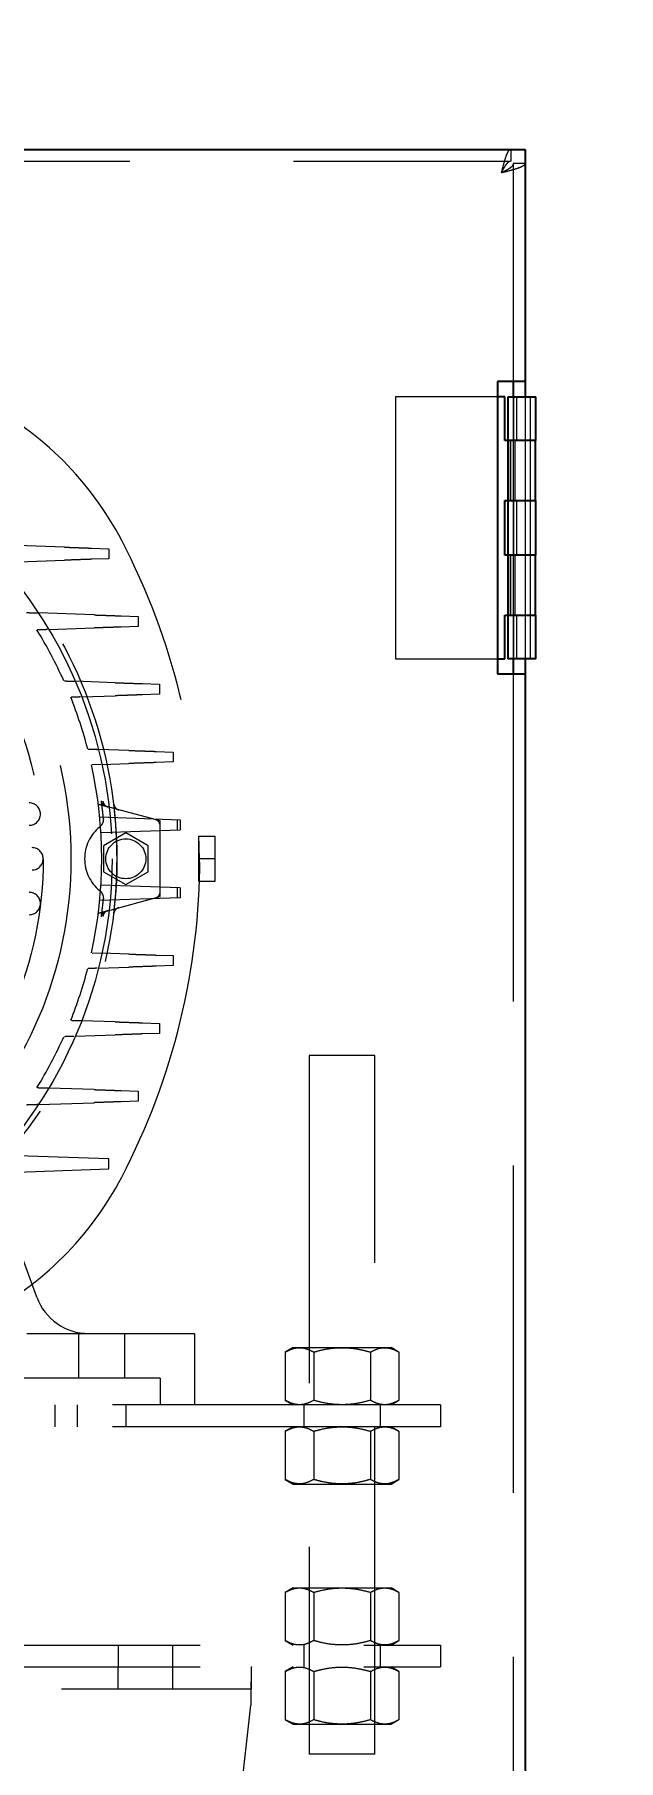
# Model space of a CAD drawing. Header units: millimetres. Extents: x 1293 to 41893, y 1011 to 26911.
# Drawn here: x 16816.8 to 16929.9, y 6596.1 to 6930.7 of the extents above; entities that cross this region are included whole.
import ezdxf

# ---------------------------------------------------------------- set-up
doc = ezdxf.new("R2010")
doc.units = ezdxf.units.MM
doc.header["$LTSCALE"] = 50
doc.linetypes.add('HIDDEN', pattern=[1.905, 1.27, -0.635])
doc.layers.add('CAPA_1', color=7, linetype='Continuous')
doc.styles.add('SLDTEXTSTYLE0', font='TXT', dxfattribs={"width": 0.75})
doc.dimstyles.new('SLDDIMSTYLE0', dxfattribs={"dimtxt": 100, "dimasz": 100, "dimexe": 0, "dimexo": 0.0625, "dimgap": 25, "dimtad": 2, "dimdec": 0, "dimlfac": 1.5, "dimrnd": 1e-09, "dimzin": 12, "dimdsep": 46, "dimtxsty": 'SLDTEXTSTYLE0', "dimsah": 1, "dimcen": 0.09, "dimadec": 0, "dimazin": 3, "dimtfac": 1, "dimtdec": 0, "dimtofl": 0, "dimtmove": 0, "dimatfit": 3, "dimfxl": 1, "dimfrac": 2, "dimtolj": 1, "dimtzin": 12, "dimarcsym": 0})

# ---------------------------------------------------------------- blocks, each defined once
blk = doc.blocks.new('_D_5')
at = {"layer": 'CAPA_1', "transparency": 16777216}
for p, q in [((11574.4, 7831.18), (17588.06, 7831.18)), ((17538.06, 7831.18), (17538.06, 4708.49)), ((16485.16, 4708.49), (17588.06, 4708.49))]:
    blk.add_line(p, q, dxfattribs=at)
for points in [[(17538.06, 7831.18), (17522.68, 7731.18), (17553.45, 7731.18)], [(17538.06, 4708.49), (17553.45, 4808.49), (17522.68, 4808.49)]]:
    blk.add_solid(points, dxfattribs=at)
at = {"layer": 'CAPA_1', "transparency": 16777216, "insert": (17409.15, 6122.06), "char_height": 100, "attachment_point": 1, "rotation": 90, "style": 'SLDTEXTSTYLE0'}
blk.add_mtext('4684', dxfattribs=at)

msp = doc.modelspace()

# ---------------------------------------------------------------- linework, layer by layer
at = {"color": 7, "linetype": 'Continuous', "lineweight": 25}
for p, q in [((16580.7778891, 6908.4014528), (16911.8285557, 6908.4014528)), ((16911.8285557, 6908.4014528), (16911.8285557, 6860.4681195)), ((16911.8285557, 6863.4014528), (16906.4952224, 6863.4014528)), ((16906.4952224, 6863.4014528), (16906.4952224, 6806.7347861)), ((16909.5512224, 6863.4014528), (16909.5512224, 6860.4681195)), ((16907.8918891, 6860.4681195), (16906.4952224, 6860.4681195)), ((16907.8918891, 6852.0014528), (16907.8918891, 6860.4681195)), ((16908.5085557, 6860.4681195), (16913.9218891, 6860.4681195)), ((16908.5085557, 6860.4681195), (16908.5085557, 6852.0014528)), ((16913.9218891, 6852.0014528), (16913.9218891, 6860.4681195)), ((16913.9218891, 6852.0014528), (16907.8918891, 6852.0014528)), ((16908.5585557, 6852.0014528), (16908.5585557, 6840.3597861)), ((16913.8918891, 6840.3597861), (16913.8918891, 6852.0014528)), ((16907.8918891, 6829.7764528), (16907.8918891, 6840.3597861)), ((16907.8918891, 6840.3597861), (16913.9218891, 6840.3597861)), ((16908.5085557, 6840.3597861), (16908.5085557, 6829.7764528)), ((16913.9218891, 6829.7764528), (16913.9218891, 6840.3597861)), ((16913.9218891, 6829.7764528), (16907.8918891, 6829.7764528)), ((16908.5585557, 6829.7764528), (16908.5585557, 6818.1347861)), ((16913.8918891, 6818.1347861), (16913.8918891, 6829.7764528)), ((16907.8918891, 6809.6681195), (16907.8918891, 6818.1347861)), ((16907.8918891, 6818.1347861), (16913.9218891, 6818.1347861)), ((16908.5085557, 6818.1347861), (16908.5085557, 6809.6681195)), ((16913.9218891, 6809.6681195), (16913.9218891, 6818.1347861)), ((16906.4952224, 6809.6681195), (16907.8918891, 6809.6681195)), ((16913.9218891, 6809.6681195), (16908.5085557, 6809.6681195)), ((16909.5512224, 6809.6681195), (16909.5512224, 6806.7347861)), ((16911.8285557, 6809.6681195), (16911.8285557, 6567.1347861)), ((16906.4952224, 6806.7347861), (16911.8285557, 6806.7347861))]:
    msp.add_line(p, q, dxfattribs=at)
at = {"color": 1, "linetype": 'HIDDEN', "lineweight": 18}
for p, q in [((16909.0798179, 6908.4014528), (16909.0798179, 6906.1241195)), ((16581.2439603, 6906.1241195), (16909.0798179, 6906.1241195)), ((16909.5512224, 6905.652715), (16909.5512224, 6863.4014528)), ((16911.8285557, 6905.652715), (16909.5512224, 6905.652715)), ((16906.4952224, 6860.4681195), (16886.7252224, 6860.4681195)), ((16886.7252224, 6860.4681195), (16886.7252224, 6809.6681195)), ((16909.5485557, 6860.4681195), (16909.5485557, 6809.6681195)), ((16909.5512224, 6860.4681195), (16909.5512224, 6809.6681195)), ((16909.5863097, 6860.4681195), (16909.5863097, 6852.0014528)), ((16910.2121974, 6860.4681195), (16910.2121974, 6852.0014528)), ((16911.8285557, 6860.4681195), (16911.8285557, 6809.6681195)), ((16912.8818891, 6852.0014528), (16912.8818891, 6860.4681195)), ((16908.5085557, 6840.3597861), (16908.5085557, 6852.0014528)), ((16909.0955277, 6840.3597861), (16909.0955277, 6852.0014528)), ((16909.5585557, 6852.0014528), (16909.5585557, 6840.3597861)), ((16909.8941632, 6840.3597861), (16909.8941632, 6852.0014528)), ((16912.8918891, 6840.3597861), (16912.8918891, 6852.0014528)), ((16909.5863097, 6840.3597861), (16909.5863097, 6829.7764528)), ((16910.2121974, 6840.3597861), (16910.2121974, 6829.7764528)), ((16912.8818891, 6829.7764528), (16912.8818891, 6840.3597861)), ((16822.6437021, 6831.2997927), (16811.6591819, 6831.6833806)), ((16827.9251318, 6831.1153611), (16831.2150415, 6831.0004749)), ((16831.2150415, 6831.0004749), (16831.2150415, 6829.0690974)), ((16810.0694788, 6828.3306781), (16822.6437021, 6828.7697796)), ((16831.2150415, 6829.0690974), (16827.9251318, 6828.9542112)), ((16908.5085557, 6818.1347861), (16908.5085557, 6829.7764528)), ((16909.0955277, 6818.1347861), (16909.0955277, 6829.7764528)), ((16909.5585557, 6829.7764528), (16909.5585557, 6818.1347861)), ((16909.8941632, 6818.1347861), (16909.8941632, 6829.7764528)), ((16912.8918891, 6818.1347861), (16912.8918891, 6829.7764528)), ((16828.3382831, 6818.1664594), (16817.5594512, 6818.5428645)), ((16833.6197128, 6817.9820278), (16836.9096224, 6817.8671416)), ((16836.9096224, 6817.8671416), (16836.9096224, 6815.935764)), ((16909.5863097, 6818.1347861), (16909.5863097, 6809.6681195)), ((16910.2121974, 6818.1347861), (16910.2121974, 6809.6681195)), ((16912.8818891, 6809.6681195), (16912.8818891, 6818.1347861)), ((16819.5741207, 6815.330395), (16828.3382831, 6815.6364463)), ((16836.9096224, 6815.935764), (16833.6197128, 6815.8208779)), ((16886.7252224, 6809.6681195), (16906.4952224, 6809.6681195)), ((16832.4441632, 6805.033126), (16824.7082662, 6805.3032695)), ((16837.7255929, 6804.8486944), (16841.0155026, 6804.7338083)), ((16841.0155026, 6804.7338083), (16841.0155026, 6802.8024307)), ((16909.5512224, 6806.7347861), (16909.5512224, 6570.0681195)), ((16825.9500563, 6802.2763337), (16832.4441632, 6802.5031129)), ((16841.0155026, 6802.8024307), (16837.7255929, 6802.6875445)), ((16835.110977, 6791.8997927), (16829.1943895, 6792.1064045)), ((16840.3924067, 6791.7153611), (16843.6823164, 6791.6004749)), ((16843.6823164, 6791.6004749), (16843.6823164, 6789.6690974)), ((16829.6410731, 6789.1787664), (16827.9614708, 6789.1201134)), ((16829.8775839, 6789.1870255), (16835.110977, 6789.3697796)), ((16843.6823164, 6789.6690974), (16840.3924067, 6789.5542112)), ((16829.2774792, 6781.4192042), (16829.1690886, 6781.4482474)), ((16841.1618891, 6778.2347861), (16830.742036, 6781.0267774)), ((16829.4393408, 6779.0104341), (16844.9972022, 6778.4671416)), ((16841.1618891, 6763.5681195), (16841.1618891, 6778.2347861)), ((16844.4350389, 6778.4867728), (16844.4350389, 6776.5161329)), ((16844.9972022, 6778.4671416), (16844.9972022, 6776.535764)), ((16829.6748595, 6776.000696), (16844.9972022, 6776.535764)), ((16834.4952224, 6775.9051551), (16830.1618891, 6773.403304)), ((16838.8285557, 6773.403304), (16834.4952224, 6775.9051551)), ((16848.6388134, 6775.2347861), (16848.5514272, 6775.2347861)), ((16851.8285557, 6775.2347861), (16848.6388134, 6775.2347861)), ((16851.8285557, 6766.5681195), (16851.8285557, 6775.2347861)), ((16830.1618891, 6773.403304), (16830.1618891, 6768.3996016)), ((16838.8285557, 6768.3996016), (16838.8285557, 6773.403304)), ((16851.8285557, 6770.9014528), (16848.5783019, 6770.9014528)), ((16830.1618891, 6768.3996016), (16834.4952224, 6765.8977505)), ((16834.4952224, 6765.8977505), (16838.8285557, 6768.3996016)), ((16844.9972022, 6765.2671416), (16829.6748595, 6765.8022096)), ((16844.4350389, 6765.2867728), (16844.4350389, 6763.3161329)), ((16844.9972022, 6765.2671416), (16844.9972022, 6763.335764)), ((16848.5514272, 6766.5681195), (16851.8285557, 6766.5681195)), ((16844.9972022, 6763.335764), (16829.4393408, 6762.7924715)), ((16830.742036, 6760.7761283), (16841.1618891, 6763.5681195)), ((16829.1690886, 6760.3546583), (16829.2773171, 6760.383658)), ((16827.9614708, 6752.6827923), (16829.7622544, 6752.6199075)), ((16835.110977, 6752.433126), (16829.8775839, 6752.6158801)), ((16840.3924067, 6752.2486944), (16843.6823164, 6752.1338083)), ((16843.6823164, 6752.1338083), (16843.6823164, 6750.2024307)), ((16829.1943895, 6749.6965012), (16835.110977, 6749.9031129)), ((16843.6823164, 6750.2024307), (16840.3924067, 6750.0875445)), ((16832.4441632, 6739.2997927), (16825.9500563, 6739.5265719)), ((16837.7255929, 6739.1153611), (16841.0155026, 6739.0004749)), ((16841.0155026, 6739.0004749), (16841.0155026, 6737.0690974)), ((16824.7082662, 6736.4996361), (16832.4441632, 6736.7697796)), ((16841.0155026, 6737.0690974), (16837.7255929, 6736.9542112)), ((16882.7452224, 6732.8014528), (16870.0452224, 6732.8014528)), ((16870.0452224, 6732.8014528), (16870.0452224, 6597.3347861)), ((16882.7452224, 6597.3347861), (16882.7452224, 6732.8014528)), ((16828.3382831, 6726.1664594), (16819.5741207, 6726.4725107)), ((16833.6197128, 6725.9820278), (16836.9096224, 6725.8671416)), ((16836.9096224, 6723.935764), (16833.6197128, 6723.8208779)), ((16836.9096224, 6725.8671416), (16836.9096224, 6723.935764)), ((16817.5594512, 6723.2600412), (16828.3382831, 6723.6364463)), ((16831.2150415, 6712.7338083), (16807.4579166, 6713.5634253)), ((16811.6591819, 6710.119525), (16831.2150415, 6710.8024307)), ((16831.2150415, 6710.8024307), (16831.2150415, 6712.7338083)), ((16817.2740482, 6685.9199046), (16810.216809, 6705.3095098)), ((16815.2974361, 6678.9014528), (16847.8285557, 6678.9014528)), ((16825.3285557, 6678.9014528), (16825.3285557, 6670.2347861)), ((16834.3285557, 6670.2347861), (16834.3285557, 6678.9014528)), ((16847.8285557, 6678.9014528), (16847.8285557, 6665.0681195)), ((16866.9175437, 6676.1763861), (16865.3970224, 6675.2985127)), ((16865.3970224, 6675.2985127), (16865.3970224, 6665.9459929)), ((16866.9175437, 6676.1763861), (16885.8729011, 6676.1763861)), ((16870.8956384, 6675.2982333), (16870.8956384, 6665.9462723)), ((16881.8948064, 6675.2982333), (16881.8948064, 6665.9462723)), ((16887.3934224, 6675.2985127), (16885.8729011, 6676.1763861)), ((16887.3934224, 6675.2985127), (16887.3934224, 6665.9459929)), ((16841.1618891, 6670.2347861), (16803.2813762, 6670.2347861)), ((16841.1618891, 6670.2347861), (16841.1618891, 6665.0681195)), ((16895.4452224, 6665.0681195), (16594.8785557, 6665.0681195)), ((16820.8327224, 6660.8347861), (16820.8327224, 6665.0681195)), ((16825.0660557, 6665.0681195), (16825.0660557, 6660.8347861)), ((16834.5910557, 6660.8347861), (16834.5910557, 6665.0681195)), ((16865.3970224, 6665.9459929), (16866.9175437, 6665.0681195)), ((16868.9868891, 6665.0681195), (16868.9868891, 6660.8347861)), ((16883.8035557, 6660.8347861), (16883.8035557, 6665.0681195)), ((16885.8729011, 6665.0681195), (16887.3934224, 6665.9459929)), ((16895.4452224, 6665.0681195), (16895.4452224, 6660.8347861)), ((16895.4452224, 6660.8347861), (16594.8785557, 6660.8347861)), ((16866.9175437, 6660.8347861), (16865.3970224, 6659.9569127)), ((16887.3934224, 6659.9569127), (16885.8729011, 6660.8347861)), ((16865.3970224, 6659.9569127), (16865.3970224, 6650.6043929)), ((16870.8956384, 6659.9566333), (16870.8956384, 6650.6046723)), ((16881.8948064, 6659.9566333), (16881.8948064, 6650.6046723)), ((16887.3934224, 6659.9569127), (16887.3934224, 6650.6043929)), ((16865.3970224, 6650.6043929), (16866.9175437, 6649.7265195)), ((16885.8729011, 6649.7265195), (16887.3934224, 6650.6043929)), ((16866.9175437, 6649.7265195), (16885.8729011, 6649.7265195)), ((16866.9175437, 6629.6097195), (16865.3970224, 6628.7318461)), ((16865.3970224, 6628.7318461), (16865.3970224, 6619.3793262)), ((16866.9175437, 6629.6097195), (16885.8729011, 6629.6097195)), ((16870.8956384, 6628.7315667), (16870.8956384, 6619.3796056)), ((16881.8948064, 6628.7315667), (16881.8948064, 6619.3796056)), ((16887.3934224, 6628.7318461), (16885.8729011, 6629.6097195)), ((16887.3934224, 6628.7318461), (16887.3934224, 6619.3793262)), ((16594.8785557, 6618.5014528), (16895.4452224, 6618.5014528)), ((16833.0035557, 6618.5014528), (16833.0035557, 6614.2681195)), ((16843.5868891, 6614.2681195), (16843.5868891, 6618.5014528)), ((16865.3970224, 6619.3793262), (16866.9175437, 6618.5014528)), ((16868.9868891, 6618.5014528), (16868.9868891, 6614.2681195)), ((16883.8035557, 6614.2681195), (16883.8035557, 6618.5014528)), ((16885.8729011, 6618.5014528), (16887.3934224, 6619.3793262)), ((16895.4452224, 6618.5014528), (16895.4452224, 6614.2681195)), ((16594.8785557, 6614.2681195), (16895.4452224, 6614.2681195)), ((16833.0040061, 6610.0347861), (16833.0040061, 6614.2681195)), ((16843.5873395, 6610.0347861), (16843.5873395, 6614.2681195)), ((16858.8148739, 6610.0347861), (16858.8148739, 6614.2681195)), ((16866.9175437, 6614.2681195), (16865.3970224, 6613.3902461)), ((16887.3934224, 6613.3902461), (16885.8729011, 6614.2681195)), ((16865.3970224, 6613.3902461), (16865.3970224, 6604.0377262)), ((16870.8956384, 6613.3899667), (16870.8956384, 6604.0380056)), ((16881.8948064, 6613.3899667), (16881.8948064, 6604.0380056)), ((16887.3934224, 6613.3902461), (16887.3934224, 6604.0377262)), ((16631.5098051, 6610.0347861), (16858.8148739, 6610.0347861)), ((16844.0543942, 6475.5703679), (16858.6969269, 6606.8597861)), ((16865.3970224, 6604.0377262), (16866.9175437, 6603.1598528)), ((16885.8729011, 6603.1598528), (16887.3934224, 6604.0377262)), ((16866.9175437, 6603.1598528), (16885.8729011, 6603.1598528)), ((16882.7452224, 6597.3347861), (16870.0452224, 6597.3347861))]:
    msp.add_line(p, q, dxfattribs=at)
for centre, radius in [((16745.1618891, 6770.9014528), 86.6666667), ((16745.1618891, 6770.9014528), 78.6905989), ((16745.1618891, 6770.9014528), 73.3333333), ((16834.4952224, 6770.9014528), 3.8666667)]:
    msp.add_circle(centre, radius, dxfattribs=at)
for centre, radius, start, end in [((16745.1618891, 6770.9014528), 87.6666667, 284.612553005, 246.148151583), ((16777.5511374, 6803.2907012), 63.3333333, 27.561700584, 62.438299416), ((16715.4952224, 6770.9014528), 133.3333333, 332.438299416, 27.561700584), ((16745.1618891, 6770.9014528), 84.6666667, 24.031299216, 31.587949982), ((16745.1618891, 6770.9014528), 84.6666667, 14.555125277, 21.696815732), ((16745.1618891, 6770.9014528), 84.6666667, 347.576644672, 12.42331168), ((16815.7988718, 6779.5681195), 2.1666667, 270, 90), ((16745.1618891, 6770.9014528), 85.3414928, 5.298616159, 7.568952804), ((16745.1618891, 6770.9014528), 87.6317521, 353.043974829, 6.956033807), ((16839.8285557, 6777.2116835), 1.3333333, 0, 75), ((16834.4952224, 6770.9014528), 7.9760566, 129.54155704, 230.45844296), ((16816.3285557, 6770.9014528), 2.1666667, 270, 90), ((16815.7988718, 6762.2347861), 2.1666667, 270, 90), ((16839.8285557, 6764.5912221), 1.3333333, 285, 360), ((16745.1618891, 6770.9014528), 85.3414928, 352.431047196, 354.701383841), ((16745.1618891, 6770.9014528), 84.6666667, 338.303184268, 345.444874723), ((16745.1618891, 6770.9014528), 84.6666667, 328.412050018, 335.968700784), ((16777.5511374, 6738.5122045), 63.3333333, 297.561700584, 332.438299416), ((16827.2974361, 6689.5681195), 10.6666667, 200, 270)]:
    msp.add_arc(centre, radius, start, end, dxfattribs=at)
for points, knots in [([(16907.2738891, 6903.8467861), (16907.4072438, 6904.3749598), (16907.6739674, 6905.4313626), (16908.0741136, 6906.8278054), (16908.4740594, 6907.859753), (16908.8100838, 6908.3439384), (16909.0113612, 6908.386856), (16909.0798179, 6908.4014528)], [0, 0, 0, 0, 0.2214458728, 0.4429150288, 0.6643842675, 0.8858533282, 1, 1, 1, 1]), ([(16907.2738891, 6903.8467861), (16907.4188906, 6904.1339634), (16907.7088936, 6904.7083179), (16908.1439467, 6905.4482857), (16908.5785187, 6905.9600112), (16908.8914763, 6906.1172966), (16909.0577632, 6906.1233205), (16909.0798179, 6906.1241195)], [0, 0, 0, 0, 0.2408441408, 0.4816882615, 0.7224374394, 0.9631867251, 1, 1, 1, 1]), ([(16911.8285557, 6905.652715), (16911.7749585, 6905.5193602), (16911.6677584, 6905.2526366), (16910.8336324, 6904.8524905), (16909.612763, 6904.4525447), (16908.3423371, 6904.1165203), (16907.545054, 6903.9152429), (16907.2738891, 6903.8467861)], [0, 0, 0, 0, 0.2214458728, 0.4429150288, 0.6643842675, 0.8858533282, 1, 1, 1, 1]), ([(16909.5512224, 6905.652715), (16909.5194846, 6905.5077134), (16909.456009, 6905.2177104), (16908.9655964, 6904.7826573), (16908.2600525, 6904.3480854), (16907.6469236, 6904.0351277), (16907.3175713, 6903.8688409), (16907.2738891, 6903.8467861)], [0, 0, 0, 0, 0.2408441408, 0.4816882615, 0.7224374394, 0.9631867251, 1, 1, 1, 1]), ([(16822.6437021, 6831.2997927), (16823.0973901, 6831.2839496), (16824.0332435, 6831.2512688), (16825.3708792, 6831.2045576), (16826.5957415, 6831.1617844), (16827.5511178, 6831.128422), (16827.8031718, 6831.11962), (16827.9251318, 6831.1153611)], [0, 0, 0, 0, 0.17856076928, 0.3683295918, 0.56301376859, 0.78855770545, 1, 1, 1, 1]), ([(16827.9251318, 6828.9542112), (16827.8285468, 6828.9508384), (16827.6292943, 6828.9438803), (16826.876754, 6828.917601), (16825.7534894, 6828.8783758), (16824.2936348, 6828.8273965), (16823.1817668, 6828.7885692), (16822.6437021, 6828.7697796)], [0, 0, 0, 0, 0.1784612352, 0.368160733, 0.5628331568, 0.7884425028, 1, 1, 1, 1]), ([(16815.2350328, 6818.6240349), (16815.6443639, 6818.6097408), (16816.3753122, 6818.5842155), (16817.100957, 6818.5588754), (16817.4202407, 6818.5477258)], [0, 0, 0, 0, 0.559999962, 1, 1, 1, 1]), ([(16828.3382831, 6818.1664594), (16828.7919711, 6818.1506162), (16829.7278245, 6818.1179355), (16831.0654602, 6818.0712242), (16832.2903224, 6818.0284511), (16833.2456988, 6817.9950886), (16833.4977528, 6817.9862867), (16833.6197128, 6817.9820278)], [0, 0, 0, 0, 0.1785607693, 0.3683295918, 0.5630137686, 0.7885577054, 1, 1, 1, 1]), ([(16819.3130657, 6815.3212787), (16818.9787211, 6815.3096032), (16818.3472781, 6815.2875527), (16817.7130242, 6815.2654041), (16817.4146031, 6815.254983)], [0, 0, 0, 0, 0.5294928084, 1, 1, 1, 1]), ([(16833.6197128, 6815.8208779), (16833.5231277, 6815.817505), (16833.3238753, 6815.810547), (16832.571335, 6815.7842677), (16831.4480703, 6815.7450424), (16829.9882158, 6815.6940632), (16828.8763478, 6815.6552359), (16828.3382831, 6815.6364463)], [0, 0, 0, 0, 0.1784612352, 0.368160733, 0.5628331568, 0.7884425028, 1, 1, 1, 1]), ([(16822.6162207, 6805.3763253), (16822.9838602, 6805.3634871), (16823.6403593, 6805.3405616), (16824.2946951, 6805.3177117), (16824.5826028, 6805.3076578)], [0, 0, 0, 0, 0.5599999987, 1, 1, 1, 1]), ([(16832.4441632, 6805.033126), (16832.8978512, 6805.0172829), (16833.8337046, 6804.9846022), (16835.1713403, 6804.9378909), (16836.3962026, 6804.8951178), (16837.3515789, 6804.8617553), (16837.6036329, 6804.8529534), (16837.7255929, 6804.8486944)], [0, 0, 0, 0, 0.1785607693, 0.3683295918, 0.5630137686, 0.7885577054, 1, 1, 1, 1]), ([(16825.7041559, 6802.2677467), (16825.3955668, 6802.2569705), (16824.8116102, 6802.2365783), (16824.2266043, 6802.2161495), (16823.9507419, 6802.2065161)], [0, 0, 0, 0, 0.5284452054, 1, 1, 1, 1]), ([(16837.7255929, 6802.6875445), (16837.6290079, 6802.6841717), (16837.4297554, 6802.6772137), (16836.6772151, 6802.6509344), (16835.5539505, 6802.6117091), (16834.0940959, 6802.5607299), (16832.9822279, 6802.5219026), (16832.4441632, 6802.5031129)], [0, 0, 0, 0, 0.1784612352, 0.368160733, 0.5628331568, 0.7884425028, 1, 1, 1, 1]), ([(16827.2297023, 6792.1750129), (16827.5745869, 6792.1629692), (16828.1904524, 6792.1414627), (16828.8055553, 6792.1199829), (16829.0762006, 6792.1105317)], [0, 0, 0, 0, 0.5599999999, 1, 1, 1, 1]), ([(16835.110977, 6791.8997927), (16835.564665, 6791.8839496), (16836.5005184, 6791.8512688), (16837.8381541, 6791.8045576), (16839.0630164, 6791.7617844), (16840.0183927, 6791.728422), (16840.2704467, 6791.71962), (16840.3924067, 6791.7153611)], [0, 0, 0, 0, 0.17856076928, 0.3683295918, 0.56301376859, 0.78855770545, 1, 1, 1, 1]), ([(16840.3924067, 6789.5542112), (16840.2958217, 6789.5508384), (16840.0965692, 6789.5438803), (16839.3440289, 6789.517601), (16838.2207643, 6789.4783758), (16836.7609097, 6789.4273965), (16835.6490417, 6789.3885692), (16835.110977, 6789.3697796)], [0, 0, 0, 0, 0.1784612352, 0.368160733, 0.5628331568, 0.7884425028, 1, 1, 1, 1]), ([(16830.7319826, 6781.0294712), (16830.5214668, 6781.0858787), (16830.0405639, 6781.2147362), (16829.5585464, 6781.3438925), (16829.2875325, 6781.4165104)], [0, 0, 0, 0, 0.4377510392, 1, 1, 1, 1]), ([(16830.742036, 6781.0267774), (16830.6182036, 6781.0714416), (16830.3704404, 6781.1608054), (16830.0698108, 6781.423778), (16829.8455589, 6781.7553454), (16829.78843, 6782.0133187), (16829.7598067, 6782.1425707)], [0, 0, 0, 0, 0.24953063255, 0.49925986417, 0.74911473579, 1, 1, 1, 1]), ([(16830.0539473, 6782.0654645), (16830.0884064, 6781.915138), (16830.147356, 6781.6579724), (16830.3748508, 6781.3336218), (16830.655987, 6781.0845361), (16830.902513, 6780.995345), (16831.025776, 6780.9507495)], [0, 0, 0, 0, 0.2922296852, 0.4999211507, 0.7499605754, 1, 1, 1, 1]), ([(16832.1486184, 6781.5143172), (16832.1758216, 6781.3848027), (16832.2302475, 6781.1256799), (16832.4518465, 6780.7907072), (16832.7527098, 6780.5234726), (16833.0024152, 6780.4329459), (16833.1275439, 6780.3875825)], [0, 0, 0, 0, 0.2495273644, 0.4992354865, 0.7490643538, 1, 1, 1, 1]), ([(16830.1387116, 6778.7824442), (16830.1423237, 6778.6197364), (16830.1495576, 6778.2938769), (16830.0090076, 6777.8216673), (16829.7721191, 6777.3893387), (16829.5356197, 6777.1646452), (16829.4173639, 6777.0522928)], [0, 0, 0, 0, 0.2495464528, 0.4997733768, 0.7498739788, 1, 1, 1, 1]), ([(16848.5514272, 6775.2347861), (16848.565925, 6774.425942), (16848.5918141, 6772.9815639), (16848.5824306, 6771.5370476), (16848.5783019, 6770.9014528)], [0, 0, 0, 0, 0.5599947585, 1, 1, 1, 1]), ([(16848.7529817, 6770.9014528), (16848.741143, 6771.7105754), (16848.7200034, 6773.1553665), (16848.6636204, 6774.5994354), (16848.6388134, 6775.2347861)], [0, 0, 0, 0, 0.5600273673, 1, 1, 1, 1]), ([(16848.5783019, 6770.9014528), (16848.5827665, 6770.0925025), (16848.590739, 6768.6479669), (16848.563439, 6767.2036212), (16848.5514272, 6766.5681195)], [0, 0, 0, 0, 0.5600072011, 1, 1, 1, 1]), ([(16848.6388134, 6766.5681195), (16848.6695971, 6767.3767914), (16848.7245706, 6768.820914), (16848.7443002, 6770.2657071), (16848.7529817, 6770.9014528)], [0, 0, 0, 0, 0.5599745866, 1, 1, 1, 1]), ([(16829.4173639, 6764.7506128), (16829.5353627, 6764.6385384), (16829.7716785, 6764.4140873), (16830.0085885, 6763.9822329), (16830.149493, 6763.5097393), (16830.142306, 6763.1835779), (16830.1387116, 6763.0204614)], [0, 0, 0, 0, 0.24955313991, 0.49977910932, 0.74983474427, 1, 1, 1, 1]), ([(16829.2875325, 6760.3863952), (16829.632435, 6760.4788116), (16830.1143401, 6760.6079377), (16830.5951339, 6760.736766), (16830.7318206, 6760.773391)], [0, 0, 0, 0, 0.7157063447, 1, 1, 1, 1]), ([(16829.7598067, 6759.6603349), (16829.7882123, 6759.788881), (16829.8450476, 6760.0460822), (16830.0682935, 6760.377406), (16830.3690351, 6760.6414029), (16830.6175265, 6760.7311563), (16830.742036, 6760.7761283)], [0, 0, 0, 0, 0.249511256, 0.4992341216, 0.7490854265, 1, 1, 1, 1]), ([(16831.025776, 6760.8521562), (16830.902513, 6760.8075606), (16830.655987, 6760.7183695), (16830.3748576, 6760.4692896), (16830.1473602, 6760.1449419), (16830.0884092, 6759.8877763), (16830.0539473, 6759.7374411)], [0, 0, 0, 0, 0.2500394561, 0.5000789123, 0.7077534738, 1, 1, 1, 1]), ([(16833.1275439, 6761.4153232), (16833.0031067, 6761.3702761), (16832.7541429, 6761.2801494), (16832.453387, 6761.0139713), (16832.2307565, 6760.6787447), (16832.176038, 6760.4188316), (16832.1486184, 6760.2885884)], [0, 0, 0, 0, 0.2495289784, 0.4992374875, 0.7490665341, 1, 1, 1, 1]), ([(16835.110977, 6752.433126), (16835.564665, 6752.4172829), (16836.5005184, 6752.3846022), (16837.8381541, 6752.3378909), (16839.0630164, 6752.2951178), (16840.0183927, 6752.2617553), (16840.2704467, 6752.2529534), (16840.3924067, 6752.2486944)], [0, 0, 0, 0, 0.1785607693, 0.3683295918, 0.5630137686, 0.7885577054, 1, 1, 1, 1]), ([(16828.9521184, 6749.6880409), (16828.6489914, 6749.6774554), (16828.0752025, 6749.6574183), (16827.5007005, 6749.6373562), (16827.2297023, 6749.6278928)], [0, 0, 0, 0, 0.5282901751, 1, 1, 1, 1]), ([(16840.3924067, 6750.0875445), (16840.2958217, 6750.0841717), (16840.0965692, 6750.0772137), (16839.3440289, 6750.0509344), (16838.2207643, 6750.0117091), (16836.7609097, 6749.9607299), (16835.6490417, 6749.9219026), (16835.110977, 6749.9031129)], [0, 0, 0, 0, 0.1784612352, 0.368160733, 0.5628331568, 0.7884425028, 1, 1, 1, 1]), ([(16823.9507419, 6739.5963895), (16824.3018068, 6739.58413), (16824.9287084, 6739.5622382), (16825.5544885, 6739.5403854), (16825.8298318, 6739.5307702)], [0, 0, 0, 0, 0.5599999997, 1, 1, 1, 1]), ([(16832.4441632, 6739.2997927), (16832.8978512, 6739.2839496), (16833.8337046, 6739.2512688), (16835.1713403, 6739.2045576), (16836.3962026, 6739.1617844), (16837.3515789, 6739.128422), (16837.6036329, 6739.11962), (16837.7255929, 6739.1153611)], [0, 0, 0, 0, 0.1785607693, 0.3683295918, 0.5630137686, 0.7885577054, 1, 1, 1, 1]), ([(16824.4533919, 6736.4907357), (16824.1299498, 6736.4794409), (16823.5185533, 6736.4580904), (16822.9051297, 6736.4366692), (16822.6162207, 6736.4265803)], [0, 0, 0, 0, 0.5290219779, 1, 1, 1, 1]), ([(16837.7255929, 6736.9542112), (16837.6290079, 6736.9508384), (16837.4297554, 6736.9438803), (16836.6772151, 6736.917601), (16835.5539505, 6736.8783758), (16834.0940959, 6736.8273965), (16832.9822279, 6736.7885692), (16832.4441632, 6736.7697796)], [0, 0, 0, 0, 0.1784612352, 0.368160733, 0.5628331568, 0.7884425028, 1, 1, 1, 1]), ([(16817.4146031, 6726.5479227), (16817.7943247, 6726.5346625), (16818.472399, 6726.5109836), (16819.147477, 6726.4874094), (16819.4445113, 6726.4770367)], [0, 0, 0, 0, 0.5599999973, 1, 1, 1, 1]), ([(16828.3382831, 6726.1664594), (16828.7919711, 6726.1506162), (16829.7278245, 6726.1179355), (16831.0654602, 6726.0712242), (16832.2903224, 6726.0284511), (16833.2456988, 6725.9950886), (16833.4977528, 6725.9862867), (16833.6197128, 6725.9820278)], [0, 0, 0, 0, 0.1785607693, 0.3683295918, 0.5630137686, 0.7885577054, 1, 1, 1, 1]), ([(16833.6197128, 6723.8208779), (16833.5231277, 6723.817505), (16833.3238753, 6723.810547), (16832.571335, 6723.7842677), (16831.4480703, 6723.7450424), (16829.9882158, 6723.6940632), (16828.8763478, 6723.6552359), (16828.3382831, 6723.6364463)], [0, 0, 0, 0, 0.1784612352, 0.368160733, 0.5628331568, 0.7884425028, 1, 1, 1, 1]), ([(16817.4202407, 6723.2551798), (16817.013766, 6723.2409854), (16816.2879183, 6723.2156383), (16815.5567479, 6723.1901052), (16815.2350328, 6723.1788707)], [0, 0, 0, 0, 0.5599999617, 1, 1, 1, 1]), ([(16865.3970224, 6675.2985127), (16865.8742735, 6675.5442037), (16866.8391257, 6676.0409138), (16868.268662, 6676.2225319), (16869.6351792, 6675.9557107), (16870.4729269, 6675.518727), (16870.8956384, 6675.2982333)], [0, 0, 0, 0, 0.2646087012, 0.5349559654, 0.7653476593, 1, 1, 1, 1]), ([(16870.8956384, 6675.2982333), (16871.3558993, 6675.4236273), (16872.7124437, 6675.7932057), (16875.0494761, 6676.172649), (16877.6199453, 6676.1613671), (16879.9153182, 6675.8254959), (16881.2327738, 6675.4745744), (16881.8948064, 6675.2982333)], [0, 0, 0, 0, 0.1282262528, 0.3779260775, 0.6337213217, 0.8159418788, 1, 1, 1, 1]), ([(16881.8948064, 6675.2982333), (16882.3720733, 6675.5439723), (16883.3369565, 6676.0407789), (16884.7665089, 6676.2225455), (16886.1330116, 6675.9558613), (16886.970727, 6675.5189633), (16887.3934224, 6675.2985127)], [0, 0, 0, 0, 0.2646202519, 0.5349786934, 0.7653589927, 1, 1, 1, 1]), ([(16870.8956384, 6665.9462723), (16870.4183715, 6665.7005334), (16869.4534883, 6665.2037267), (16868.0239359, 6665.0219601), (16866.6574332, 6665.2886443), (16865.8197178, 6665.7255423), (16865.3970224, 6665.9459929)], [0, 0, 0, 0, 0.2646202519, 0.5349786934, 0.7653589927, 1, 1, 1, 1]), ([(16881.8948064, 6665.9462723), (16881.2389127, 6665.7714421), (16879.92155, 6665.4202956), (16877.6498743, 6665.0867254), (16875.0738324, 6665.0695558), (16872.7354345, 6665.44504), (16871.3558919, 6665.8208813), (16870.8956384, 6665.9462723)], [0, 0, 0, 0, 0.1823633081, 0.3662767299, 0.6156618925, 0.8717741945, 1, 1, 1, 1]), ([(16887.3934224, 6665.9459929), (16886.9161714, 6665.700302), (16885.9513191, 6665.2035918), (16884.5217828, 6665.0219738), (16883.1552657, 6665.2887949), (16882.3175179, 6665.7257786), (16881.8948064, 6665.9462723)], [0, 0, 0, 0, 0.2646087012, 0.5349559654, 0.7653476593, 1, 1, 1, 1]), ([(16865.3970224, 6659.9569127), (16865.8742735, 6660.2026037), (16866.8391257, 6660.6993138), (16868.268662, 6660.8809319), (16869.6351792, 6660.6141107), (16870.4729269, 6660.177127), (16870.8956384, 6659.9566333)], [0, 0, 0, 0, 0.2646087012, 0.5349559654, 0.7653476593, 1, 1, 1, 1]), ([(16870.8956384, 6659.9566333), (16871.3558993, 6660.0820273), (16872.7124437, 6660.4516057), (16875.0494761, 6660.831049), (16877.6199453, 6660.8197671), (16879.9153182, 6660.4838959), (16881.2327738, 6660.1329744), (16881.8948064, 6659.9566333)], [0, 0, 0, 0, 0.1282262528, 0.3779260775, 0.6337213217, 0.8159418788, 1, 1, 1, 1]), ([(16881.8948064, 6659.9566333), (16882.3720733, 6660.2023723), (16883.3369565, 6660.6991789), (16884.7665089, 6660.8809455), (16886.1330116, 6660.6142613), (16886.970727, 6660.1773633), (16887.3934224, 6659.9569127)], [0, 0, 0, 0, 0.2646202519, 0.5349786934, 0.7653589927, 1, 1, 1, 1]), ([(16870.8956384, 6650.6046723), (16870.4183715, 6650.3589334), (16869.4534883, 6649.8621267), (16868.0239359, 6649.6803601), (16866.6574332, 6649.9470443), (16865.8197178, 6650.3839423), (16865.3970224, 6650.6043929)], [0, 0, 0, 0, 0.2646202519, 0.5349786934, 0.7653589927, 1, 1, 1, 1]), ([(16881.8948064, 6650.6046723), (16881.2389127, 6650.4298421), (16879.92155, 6650.0786956), (16877.6498743, 6649.7451254), (16875.0738324, 6649.7279558), (16872.7354345, 6650.10344), (16871.3558919, 6650.4792813), (16870.8956384, 6650.6046723)], [0, 0, 0, 0, 0.1823633081, 0.3662767299, 0.6156618925, 0.8717741945, 1, 1, 1, 1]), ([(16887.3934224, 6650.6043929), (16886.9161714, 6650.358702), (16885.9513191, 6649.8619918), (16884.5217828, 6649.6803738), (16883.1552657, 6649.9471949), (16882.3175179, 6650.3841786), (16881.8948064, 6650.6046723)], [0, 0, 0, 0, 0.2646087012, 0.5349559654, 0.7653476593, 1, 1, 1, 1]), ([(16865.3970224, 6628.7318461), (16865.8742735, 6628.977537), (16866.8391257, 6629.4742472), (16868.268662, 6629.6558652), (16869.6351792, 6629.3890441), (16870.4729269, 6628.9520603), (16870.8956384, 6628.7315667)], [0, 0, 0, 0, 0.2646087012, 0.5349559654, 0.7653476593, 1, 1, 1, 1]), ([(16870.8956384, 6628.7315667), (16871.3558993, 6628.8569606), (16872.7124437, 6629.226539), (16875.0494761, 6629.6059824), (16877.6199453, 6629.5947005), (16879.9153182, 6629.2588293), (16881.2327738, 6628.9079077), (16881.8948064, 6628.7315667)], [0, 0, 0, 0, 0.1282262528, 0.3779260775, 0.6337213217, 0.8159418788, 1, 1, 1, 1]), ([(16881.8948064, 6628.7315667), (16882.3720733, 6628.9773056), (16883.3369565, 6629.4741122), (16884.7665089, 6629.6558788), (16886.1330116, 6629.3891947), (16886.970727, 6628.9522966), (16887.3934224, 6628.7318461)], [0, 0, 0, 0, 0.2646202519, 0.5349786934, 0.7653589927, 1, 1, 1, 1]), ([(16870.8956384, 6619.3796056), (16870.4183715, 6619.1338667), (16869.4534883, 6618.6370601), (16868.0239359, 6618.4552935), (16866.6574332, 6618.7219776), (16865.8197178, 6619.1588757), (16865.3970224, 6619.3793262)], [0, 0, 0, 0, 0.2646202519, 0.5349786934, 0.7653589927, 1, 1, 1, 1]), ([(16881.8948064, 6619.3796056), (16881.2389127, 6619.2047754), (16879.92155, 6618.8536289), (16877.6498743, 6618.5200587), (16875.0738324, 6618.5028891), (16872.7354345, 6618.8783733), (16871.3558919, 6619.2542146), (16870.8956384, 6619.3796056)], [0, 0, 0, 0, 0.1823633081, 0.3662767299, 0.6156618925, 0.8717741945, 1, 1, 1, 1]), ([(16887.3934224, 6619.3793262), (16886.9161714, 6619.1336353), (16885.9513191, 6618.6369251), (16884.5217828, 6618.4553071), (16883.1552657, 6618.7221282), (16882.3175179, 6619.159112), (16881.8948064, 6619.3796056)], [0, 0, 0, 0, 0.2646087012, 0.5349559654, 0.7653476593, 1, 1, 1, 1]), ([(16865.3970224, 6613.3902461), (16865.8742735, 6613.635937), (16866.8391257, 6614.1326472), (16868.268662, 6614.3142652), (16869.6351792, 6614.0474441), (16870.4729269, 6613.6104603), (16870.8956384, 6613.3899667)], [0, 0, 0, 0, 0.2646087012, 0.5349559654, 0.7653476593, 1, 1, 1, 1]), ([(16870.8956384, 6613.3899667), (16871.3558993, 6613.5153606), (16872.7124437, 6613.884939), (16875.0494761, 6614.2643824), (16877.6199453, 6614.2531005), (16879.9153182, 6613.9172293), (16881.2327738, 6613.5663077), (16881.8948064, 6613.3899667)], [0, 0, 0, 0, 0.1282262528, 0.3779260775, 0.6337213217, 0.8159418788, 1, 1, 1, 1]), ([(16881.8948064, 6613.3899667), (16882.3720733, 6613.6357056), (16883.3369565, 6614.1325122), (16884.7665089, 6614.3142788), (16886.1330116, 6614.0475947), (16886.970727, 6613.6106966), (16887.3934224, 6613.3902461)], [0, 0, 0, 0, 0.2646202519, 0.5349786934, 0.7653589927, 1, 1, 1, 1]), ([(16870.8956384, 6604.0380056), (16870.4183715, 6603.7922667), (16869.4534883, 6603.2954601), (16868.0239359, 6603.1136935), (16866.6574332, 6603.3803776), (16865.8197178, 6603.8172757), (16865.3970224, 6604.0377262)], [0, 0, 0, 0, 0.2646202519, 0.5349786934, 0.7653589927, 1, 1, 1, 1]), ([(16881.8948064, 6604.0380056), (16881.2389127, 6603.8631754), (16879.92155, 6603.5120289), (16877.6498743, 6603.1784587), (16875.0738324, 6603.1612891), (16872.7354345, 6603.5367733), (16871.3558919, 6603.9126146), (16870.8956384, 6604.0380056)], [0, 0, 0, 0, 0.1823633081, 0.3662767299, 0.6156618925, 0.8717741945, 1, 1, 1, 1]), ([(16887.3934224, 6604.0377262), (16886.9161714, 6603.7920353), (16885.9513191, 6603.2953251), (16884.5217828, 6603.1137071), (16883.1552657, 6603.3805282), (16882.3175179, 6603.817512), (16881.8948064, 6604.0380056)], [0, 0, 0, 0, 0.2646087012, 0.5349559654, 0.7653476593, 1, 1, 1, 1])]:
    msp.add_open_spline(points, degree=3, knots=knots, dxfattribs=at)
msp.add_open_spline([(16858.8148739, 6614.2681195), (16858.8099594, 6614.2405478), (16858.8001305, 6614.1854044), (16858.7853871, 6613.7448854), (16858.7706438, 6613.0602162), (16858.7559004, 6612.131791), (16858.741157, 6611.0022331), (16858.7264136, 6609.7130903), (16858.7116703, 6608.3144013), (16858.7018414, 6607.3446579), (16858.6969269, 6606.8597861)], degree=3, dxfattribs=at)

# ---------------------------------------------------------------- dimensions: what is measured, and where the dimension line sits
at = {"layer": 'CAPA_1'}
dim = msp.add_linear_dim(base=(17538.0605071, 4708.4929069), p1=(11510.8968592, 7831.1769069), p2=(16421.6646746, 4708.4929069), angle=90, dimstyle='SLDDIMSTYLE0', dxfattribs=at)
dim.commit()
dim.dimension.update_dxf_attribs({"geometry": '_D_5', "text_midpoint": (17538.0605071, 6269.8349069), "dimtype": 160})

doc.saveas('drawing.dxf')
